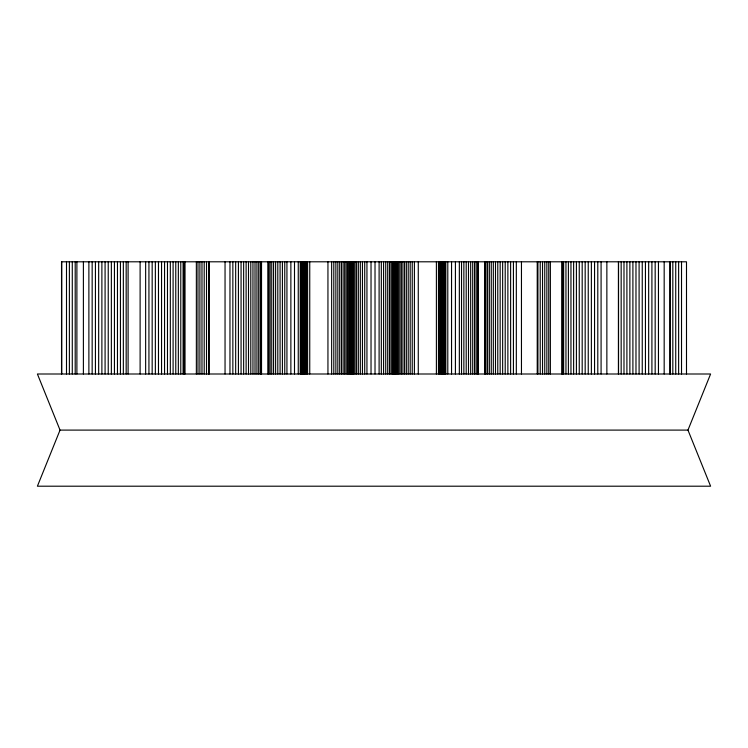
<?xml version="1.0" encoding="UTF-8"?>
<svg xmlns="http://www.w3.org/2000/svg" width="748" height="748" viewBox="0 0 748 748"><rect width="100%" height="100%" fill="white"/><g stroke="black" fill="none" stroke-linecap="round" stroke-linejoin="round"><path stroke-width="1.12" d="M60.036 430.1L37.4 486.2L710.6 486.2L687.964 430.1L710.6 374L37.4 374L60.036 430.1L687.964 430.1M686.496 374L686.496 261.8L61.523 261.8L61.523 374M681.522 261.8L681.522 374M678.632 261.8L678.632 374M675.734 261.8L675.734 374M672.817 261.8L672.817 374M670.292 261.8L670.292 374M669.899 261.8L669.899 374M664.177 261.8L664.177 374M658.455 261.8L658.455 374M655.173 261.8L655.173 374M651.91 261.8L651.91 374M648.666 261.8L648.666 374M645.44 261.8L645.44 374M642.251 261.8L642.251 374M639.101 261.8L639.101 374M635.978 261.8L635.978 374M632.902 261.8L632.902 374M629.872 261.8L629.872 374M626.899 261.8L626.899 374M623.991 261.8L623.991 374M621.167 261.8L621.167 374M618.549 261.8L618.549 374M618.418 261.8L618.418 374M606.862 261.8L606.862 374M601.083 261.8L601.083 374M597.792 261.8L597.792 374M594.557 261.8L594.557 374M591.378 261.8L591.378 374M588.246 261.8L588.246 374M585.179 261.8L585.179 374M582.187 261.8L582.187 374M579.261 261.8L579.261 374M576.409 261.8L576.409 374M573.632 261.8L573.632 374M570.958 261.8L570.958 374M568.396 261.8L568.396 374M565.956 261.8L565.956 374M563.637 261.8L563.637 374M562.618 261.8L562.618 374M561.701 261.8L561.701 374M550.369 261.8L550.369 374M548.751 261.8L548.751 374M546.844 261.8L546.844 374M544.75 261.8L544.75 374M542.534 261.8L542.534 374M540.224 261.8L540.224 374M537.887 261.8L537.887 374M537.475 261.8L537.475 374M537.316 261.8L537.316 374M521.459 261.8L521.459 374M516.326 261.8L516.326 374M513.427 261.8L513.427 374M510.613 261.8L510.613 374M507.873 261.8L507.873 374M505.209 261.8L505.209 374M502.647 261.8L502.647 374M500.16 261.8L500.16 374M497.775 261.8L497.775 374M495.494 261.8L495.494 374M493.325 261.8L493.325 374M491.268 261.8L491.268 374M489.351 261.8L489.351 374M487.593 261.8L487.593 374M485.985 261.8L485.985 374M485.312 261.8L485.312 374M484.751 261.8L484.751 374M478.449 261.8L478.449 374M477.458 261.8L477.458 374M476.13 261.8L476.13 374M474.531 261.8L474.531 374M472.699 261.8L472.699 374M470.67 261.8L470.67 374M468.482 261.8L468.482 374M466.2 261.8L466.2 374M463.863 261.8L463.863 374M461.535 261.8L461.535 374M459.347 261.8L459.347 374M455.41 261.8L455.41 374M451.549 261.8L451.549 374M447.79 261.8L447.79 374M445.799 261.8L445.799 374M445.182 261.8L445.266 374M445.097 261.8L445.097 374M444.892 261.8L444.892 374M444.798 261.8L444.798 374M444.686 261.8L444.686 374M444.377 261.8L444.377 374M443.845 261.8L443.845 374M443.199 261.8L443.199 374M442.451 261.8L442.451 374M441.601 261.8L441.601 374M440.647 261.8L440.647 374M439.59 261.8L439.59 374M438.45 261.8L438.45 374M436.393 261.8L436.393 374M418.272 261.8L418.272 374M414.392 261.8L414.392 374M412.242 261.8L412.242 374M410.185 261.8L410.185 374M408.221 261.8L408.221 374M406.351 261.8L406.351 374M404.584 261.8L404.584 374M402.929 261.8L402.929 374M401.377 261.8L401.377 374M399.937 261.8L399.937 374M398.619 261.8L398.619 374M397.44 261.8L397.44 374M396.393 261.8L396.393 374M395.524 261.8L395.524 374M394.822 261.8L394.822 374M394.57 261.8L394.57 374M394.448 261.8L394.448 374M393.934 261.8L393.934 374M393.7 261.8L393.7 374M393.111 261.8L393.111 374M392.195 261.8L392.195 374M390.961 261.8L390.961 374M389.456 261.8L389.456 374M387.688 261.8L387.688 374M385.725 261.8L385.725 374M383.584 261.8L383.584 374M381.33 261.8L381.33 374M379.105 261.8L379.105 374M375.019 261.8L375.019 374M371.027 261.8L371.027 374M366.941 261.8L366.941 374M364.715 261.8L364.715 374M362.453 261.8L362.453 374M360.321 261.8L360.321 374M358.348 261.8L358.348 374M356.59 261.8L356.59 374M355.085 261.8L355.085 374M353.851 261.8L353.851 374M352.934 261.8L352.934 374M352.345 261.8L352.345 374M352.112 261.8L352.112 374M351.597 261.8L351.597 374M351.476 261.8L351.476 374M351.223 261.8L351.223 374M350.522 261.8L350.522 374M349.653 261.8L349.653 374M348.605 261.8L348.605 374M347.427 261.8L347.427 374M346.109 261.8L346.109 374M344.669 261.8L344.669 374M343.117 261.8L343.117 374M341.453 261.8L341.453 374M339.695 261.8L339.695 374M337.825 261.8L337.825 374M335.861 261.8L335.861 374M333.795 261.8L333.795 374M331.644 261.8L331.644 374M327.942 261.8L327.942 374M309.747 261.8L309.747 374M307.596 261.8L307.596 374M306.446 261.8L306.446 374M305.399 261.8L305.399 374M304.445 261.8L304.445 374M303.594 261.8L303.594 374M302.846 261.8L302.846 374M302.201 261.8L302.201 374M301.668 261.8L301.668 374M301.248 261.8L301.248 374M300.948 261.8L300.864 374M300.78 261.8L300.743 374M300.247 261.8L300.247 374M298.256 261.8L298.256 374M294.497 261.8L294.497 374M290.869 261.8L290.869 374M286.933 261.8L286.933 374M284.754 261.8L284.754 374M282.417 261.8L282.417 374M280.079 261.8L280.079 374M277.798 261.8L277.798 374M275.619 261.8L275.619 374M273.581 261.8L273.581 374M271.748 261.8L271.748 374M270.15 261.8L270.15 374M268.822 261.8L268.822 374M267.831 261.8L267.831 374M261.529 261.8L261.529 374M260.977 261.8L260.977 374M260.304 261.8L260.304 374M258.696 261.8L258.696 374M256.938 261.8L256.938 374M255.012 261.8L255.012 374M252.955 261.8L252.955 374M250.786 261.8L250.786 374M248.504 261.8L248.504 374M246.12 261.8L246.12 374M243.642 261.8L243.642 374M241.071 261.8L241.071 374M238.416 261.8L238.416 374M235.676 261.8L235.676 374M232.852 261.8L232.852 374M229.963 261.8L229.963 374M225.045 261.8L225.045 374M209.057 261.8L208.973 374M208.814 261.8L208.851 374M206.504 261.8L206.504 374M204.204 261.8L204.204 374M201.979 261.8L201.979 374M199.894 261.8L199.894 374M197.986 261.8L197.986 374M196.359 261.8L196.359 374M185.027 261.8L185.027 374M184.111 261.8L184.111 374M183.092 261.8L183.092 374M180.773 261.8L180.773 374M178.342 261.8L178.342 374M175.771 261.8L175.771 374M173.097 261.8L173.097 374M170.329 261.8L170.329 374M167.477 261.8L167.477 374M164.551 261.8L164.551 374M161.549 261.8L161.549 374M158.483 261.8L158.483 374M155.36 261.8L155.36 374M152.171 261.8L152.171 374M148.936 261.8L148.936 374M145.645 261.8L145.645 374M140.11 261.8L140.11 374M128.104 261.8L128.104 374M126.169 261.8L126.169 374M123.345 261.8L123.345 374M120.437 261.8L120.437 374M117.464 261.8L117.464 374M114.435 261.8L114.435 374M111.359 261.8L111.359 374M108.236 261.8L108.236 374M105.085 261.8L105.085 374M101.887 261.8L101.887 374M98.671 261.8L98.671 374M95.426 261.8L95.426 374M92.163 261.8L92.163 374M88.881 261.8L88.881 374M83.393 261.8L83.393 374M76.894 261.8L76.894 374M75.202 261.8L75.202 374M72.285 261.8L72.285 374M69.386 261.8L69.386 374M66.497 261.8L66.497 374M61.729 261.8L61.729 374"/></g></svg>
